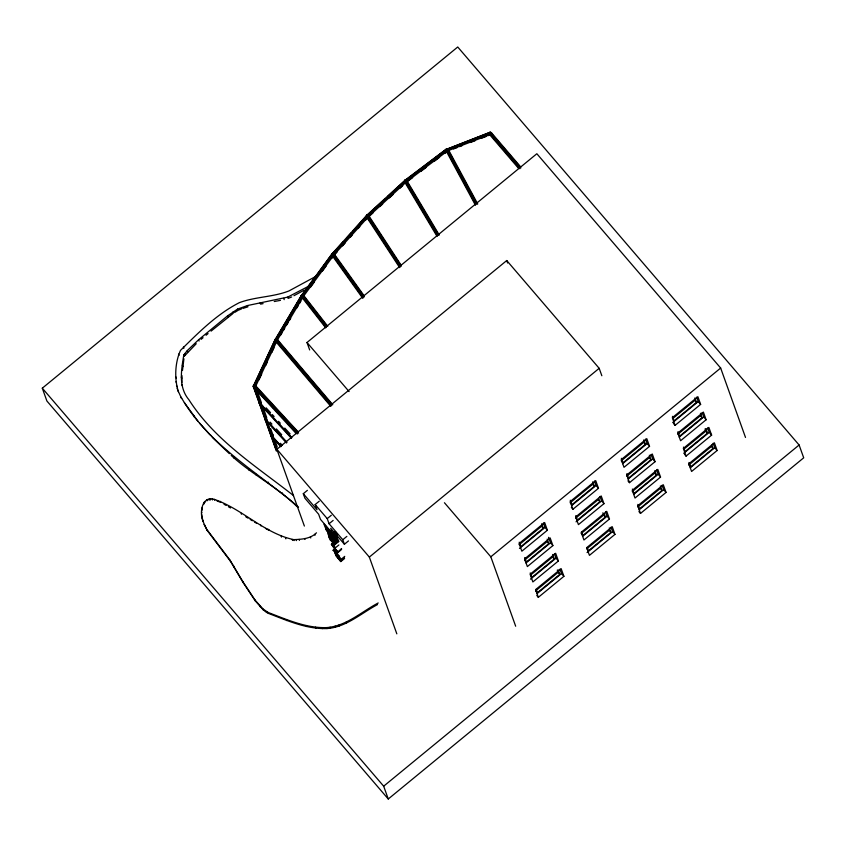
<?xml version="1.0" encoding="UTF-8"?>
<svg xmlns="http://www.w3.org/2000/svg" width="846" height="846" viewBox="0 0 846 846"><rect width="100%" height="100%" fill="white"/><g stroke="black" fill="none" stroke-linecap="round" stroke-linejoin="round"><path stroke-width="1.27" d="M201.961 516.906L203.22 521.644C199.191 513.385 201.602 495.47 214.355 499.373C242.358 508.975 264.438 533.488 293.763 539.621C301.641 539.346 310.63 538.817 316.478 532.811M178.379 391.783C174.308 378.733 174.932 362.733 180.484 350.392C198.345 332.774 216.819 314.078 239.376 302.646C255.355 296.692 273.068 297.158 288.909 290.961L317.261 275.627M293.52 495.597C256.359 466.368 214.99 440.597 188.922 399.767C178.168 386.982 181.33 369.935 183.815 354.929L187.326 350.53L198.62 339.732L227.574 315.854L237.525 309.107L247.444 305.554L287.682 297.126L309.541 285.747M181.858 382.424L182.006 375.677M182.482 370.463L183.92 358.799M183.815 354.929L184.28 356.208L196.261 343.719M254.075 387.299L255.175 387.098L255.566 386.062L254.858 385.237L253.758 385.438L253.366 386.463L254.181 387.605L276.579 338.929L277.403 340.071M275.193 340.462L277.287 339.754L276.896 340.79L275.796 340.991L276.134 339.806L302.836 294.842L303.661 295.973M266.289 419.278L265.834 420.155L266.067 418.664L266.945 419.954L265.126 419.33M301.451 296.375L303.545 295.666L303.154 296.703L302.054 296.904L302.392 295.719L332.933 254.276L367.45 215.899L405.604 180.938L447.048 149.753L490.268 133.203L491.431 133.16L491.029 134.186L489.929 134.387L489.221 133.562L489.612 132.536L490.722 132.336L491.537 133.467L491.145 134.493M332.594 255.46L333.377 253.409L334.085 254.234L333.694 255.259L332.594 255.46L331.886 254.635L332.277 253.61L333.377 253.409M367.111 217.073L366.403 216.248L366.794 215.222L367.999 215.328L366.9 215.529L366.508 216.555L368.602 215.846L368.211 216.872L367.111 217.073L367.894 215.021L368.719 216.153M405.107 180.547L446.424 149.044L447.767 150.757L406.334 181.953L405.276 182.123L406.059 180.061L404.959 180.261L366.741 215.265L368.338 216.756L406.418 181.879L404.991 180.23L446.424 149.044L447.492 148.875L448.2 149.7L447.809 150.736L446.709 150.937L446.001 150.102L446.392 149.076L447.809 150.736M446.709 150.937L447.597 149.182L446.498 149.382M490.49 133.816L490.722 132.336L490.046 134.694M265.411 417.998L265.02 419.024L265.834 420.155M271.238 434.273L270.847 435.299L271.661 436.43M273.047 434.897L272.772 436.229L272.116 435.563M405.276 182.123L404.557 181.298L404.959 180.261L406.376 181.922L406.767 180.896L404.674 181.604M255.175 387.098L253.758 385.438L253.472 386.77L254.625 386.728L253.451 385.829L275.172 339.521L301.483 295.339L332.076 253.811L332.933 254.276L333.884 255.058L303.344 296.491L301.736 295.043L301.345 296.068L302.054 296.904M253.557 386.136L275.225 339.426L276.134 339.806L277.202 340.399L255.481 386.707L253.451 385.829M258.929 379.886L261.721 373.953M265.612 365.641L267.283 362.077M271.746 352.581L273.967 347.822M253.366 386.463L254.858 385.237M296.322 433.66L253.546 387.278L253.937 386.58L255.492 385.565L298.257 431.957M291.458 438.344L259.384 403.553L260.737 402.009M286.593 443.018L265.21 419.828L266.564 418.284M275.331 339.732L301.546 295.243L302.392 295.719L303.407 296.407L277.15 340.494L275.225 339.426M280.629 335.143L281.972 332.89M283.325 330.627L284.668 328.364M286.688 324.97L288.031 322.707M289.385 320.454L290.728 318.191M296.787 308.018L298.13 305.755M299.484 303.492L300.827 301.229M518.609 168.407L489.379 134.334L489.781 133.657L491.378 132.695L520.597 166.768M401.11 265.136L368.645 215.508L366.91 216.28L366.466 216.893L399.65 267.622M301.652 295.55L316.531 275.362M318.096 273.247L332.15 253.726L366.667 215.339L367.45 215.899L368.253 216.84L333.821 255.143L332.383 253.916M310.503 287.238L314.416 281.93M322.252 271.302L326.165 265.993M331.643 258.548L333.218 256.423M439.254 235.019L406.841 180.6L405.065 181.308L404.6 181.89L437.012 236.32M332.256 254.033L343.476 241.554M346.934 237.715L351.249 232.925M352.972 231L366.773 215.645L384.983 198.969M334.794 254.487L337.374 251.611M342.556 245.858L345.147 242.971M350.318 237.218L352.052 235.294M358.091 228.579L359.814 226.665M365.853 219.939L367.587 218.025M387.849 196.346L405.023 180.61L406.165 180.367M369.321 216.269L373.139 212.769M379.812 206.657L382.678 204.034M389.361 197.922L393.179 194.421M399.851 188.309L402.717 185.686M259.384 403.553L260.928 402.537M266.754 418.812L265.21 419.828M271.619 435.944L272.581 435.087M335.005 544.591L328.84 536.671L329.908 539.663L334.963 544.581L338.77 541.334M201.073 339.373L203.072 337.723M206.064 335.249L208.063 333.61M211.056 331.135L232.65 313.781M42.3 388.187L457.739 46.995L799.11 445.007L803.7 457.813L388.261 799.005L46.89 400.993L42.3 388.187L383.672 786.198L388.261 799.005M405.509 180.008L404.515 180.833L404.726 182.07M445.948 149.636L446.942 148.822L448.147 149.245M332.827 253.345L331.833 254.17L332.044 255.407M489.168 133.097L490.172 132.272L491.378 132.695L492.213 135.022M302.286 294.789L301.292 295.603L301.504 296.84M276.029 338.876L275.035 339.69L275.246 340.927M276.399 451.119L253.525 387.235L253.314 385.998L254.308 385.184M309.668 349.937L307.003 342.503L536.85 153.739L720.655 368.042L745.506 437.445M601.844 375.74L599.18 368.317L506.743 260.536L276.896 449.3L369.342 557.08L396.827 633.844M334.582 531.753L332.541 533.435L320.475 519.359L318.625 514.209L304.92 498.231L303.302 493.704L307.384 490.352M303.302 493.704L317.007 509.683L315.167 504.544L319.249 501.192M348.489 540.911L344.407 544.264L342.789 539.737L329.083 523.759L327.233 518.619L331.315 515.267M329.083 523.759L333.155 520.406M331.526 535.359L325.53 528.887L328.756 533.731L333.377 538.553L331.526 535.359L335.28 532.271M331.727 535.624L335.809 532.197M331.918 535.899L335.672 532.811M332.192 536.279L335.957 533.192M332.446 536.628L336.2 533.551M332.668 536.956L336.422 533.868M332.859 537.252L336.613 534.175M333.017 537.527L336.782 534.439M332.69 538.098L336.92 534.683M336.729 536.523L332.975 539.6L332.51 538.68L337.036 534.936M333.038 538.384L336.793 535.307M332.975 539.6L332.51 539.008L337.131 535.148M332.51 538.68L327.899 533.625L331.939 539.357L328.428 535.19L328.671 535.856L333.821 541.641L332.362 539.304L337.173 535.328M332.774 539.336L336.528 536.248M332.647 539.674L336.401 536.586M332.88 539.981L336.634 536.893M332.986 540.118L336.74 537.041M333.091 540.256L336.845 537.178M333.229 540.457L336.983 537.369M333.356 540.636L337.12 537.559M333.472 540.806L337.226 537.728M333.536 540.901L337.29 537.813L333.662 541.102M333.736 541.229L337.491 538.141M333.578 541.472L337.543 538.257M333.313 541.937L337.607 538.394M333.557 542.254L337.311 539.166M341.699 549.096L337.935 552.184L335.661 549.53L336.539 551.973L331.399 544.242L333.271 542.698M333.789 542.55L337.543 539.462M334.001 542.825L337.755 539.737M334.191 543.09L337.945 540.002M334.36 543.322L338.114 540.245M334.519 543.544L338.273 540.467M334.212 543.957L338.411 540.668M334.403 544.137L338.157 541.059M334.519 544.253L338.527 540.848M334.604 544.327L338.622 541.017M338.886 544.961L335.132 548.039L334.064 545.046L338.696 541.165M342.789 539.737L346.86 536.385M344.745 556.372L340.991 559.46L333.113 550.281L334.995 548.737M337.935 552.184L341.498 548.546M340.991 559.46L337.078 553.157L340.832 550.069M344.597 558.487L340.832 561.575L337.681 557.577L339.563 556.034M340.642 561.025L344.396 557.937M369.342 557.08L599.18 368.317M515.669 626.22L490.817 556.805L720.655 368.042M519.148 544.708L541.609 526.265L543.301 528.232L520.84 546.685L519.222 542.191M673.395 418.03L694.841 400.422L696.522 402.389L674.061 420.843L672.454 416.348M594.378 486.281L592.686 484.314L570.225 502.767L571.907 504.734L594.378 486.281L592.771 481.797M645.445 444.34L643.764 442.363L621.292 460.816L622.984 462.783L645.445 444.34L643.838 439.846M519.465 548.42L545.004 527.449L543.428 523.05M571.568 505.633L596.081 485.498L594.505 481.11M622.645 463.682L647.158 443.547L645.583 439.159M672.697 422.577L698.236 401.596L696.66 397.208M547.394 530.231L521.855 551.201L519.106 543.523L544.644 522.542L547.394 530.231L545.004 527.449M572.932 509.26L598.471 488.279L595.721 480.602L570.183 501.572L572.932 509.26L571.336 507.399M649.548 446.339L624.01 467.309L621.26 459.621L646.799 438.651L649.548 446.339L647.158 443.547M675.087 425.358L700.625 404.388L697.876 396.7L672.337 417.681L675.087 425.358L673.49 423.508M575.724 518.133L598.185 499.679L599.877 501.657L577.416 520.1L575.809 515.616M626.801 476.182L649.263 457.739L650.955 459.706L628.493 478.159L626.886 473.665M677.879 434.241L700.34 415.788L702.032 417.755L679.56 436.208L677.953 431.714M548.8 543.597L547.108 541.63L524.647 560.084L526.339 562.051L548.8 543.597L547.193 539.114M525.99 562.95L550.513 542.815L548.546 537.326M576.041 521.834L601.58 500.864L600.015 496.475M628.144 479.048L652.657 458.913L651.092 454.524M679.222 437.107L703.735 416.972L702.159 412.584M552.893 545.596L527.365 566.577L524.605 558.889L550.143 537.919L552.893 545.596L550.513 542.815M603.97 503.656L578.431 524.626L575.682 516.938L601.22 495.968L603.97 503.656L601.58 500.864M629.509 482.675L655.047 461.705L652.298 454.016L626.759 474.997L629.509 482.675L627.922 480.824M706.124 419.753L680.586 440.734L677.836 433.046L703.375 412.076L706.124 419.753L703.735 416.972M531.172 574.614L552.618 556.996L554.299 558.973L531.838 577.416L530.231 572.932M602.881 512.803L603.695 515.055L581.223 533.498L582.915 535.476L605.376 517.022L604.171 513.649M632.3 491.558L654.762 473.104L656.454 475.071L633.992 493.525L632.385 489.03M684.403 448.771L705.839 431.153L705.035 428.911M705.924 428.636L707.531 433.131L685.07 451.574L683.462 447.079M530.474 579.15L556.012 558.18L554.437 553.792M582.566 536.364L607.09 516.229L605.514 511.841M633.643 494.424L658.167 474.289L656.591 469.89M683.705 453.308L709.234 432.338L707.668 427.949M558.402 560.972L532.864 581.942L530.114 574.254L555.653 553.284L558.402 560.972L556.012 558.18M609.48 519.021L583.941 539.991L581.191 532.314L606.73 511.333L609.48 519.021L607.09 516.229M660.557 477.07L635.018 498.04L632.258 490.363L657.797 469.393L660.557 477.07L658.167 474.289M686.085 456.1L711.623 435.119L708.874 427.442L683.335 448.412L686.085 456.1L684.499 454.239M557.313 570.119L558.117 572.372L535.655 590.815L537.347 592.782L559.809 574.339L558.201 569.844M586.733 548.864L609.194 530.421L610.886 532.388L588.414 550.841L587.209 547.468M637.81 506.923L660.271 488.47L661.963 490.447L639.491 508.89L637.884 504.396M713.03 448.496L711.349 446.529L688.877 464.972L690.569 466.939L713.03 448.496L711.824 445.123M536.999 593.681L561.511 573.546L559.946 569.157M587.05 552.575L612.589 531.605L611.013 527.206M639.153 509.789L663.666 489.654L662.09 485.266M690.22 467.838L714.743 447.703L713.167 443.315M538.363 597.308L563.901 576.338L561.152 568.649L535.613 589.62L538.363 597.308L536.776 595.447M614.979 534.386L589.44 555.357L586.69 547.679L612.229 526.698L614.979 534.386L612.589 531.605M640.517 513.416L666.056 492.435L663.306 484.758L637.768 505.728L640.517 513.416L638.92 511.555M717.133 450.495L691.594 471.465L688.845 463.777L714.384 442.807L717.133 450.495L714.743 447.703M383.672 786.198L799.11 445.007M332.774 404.705L277.245 339.299L275.648 340.251L331.177 405.657M407.486 181.478L412.658 177.575M420.948 171.336L426.13 167.445M434.41 161.205L439.592 157.303M444.774 153.412L446.847 151.846M327.783 326.313L303.534 295.254L301.885 296.142L326.133 327.212M234.68 312.438L237.98 310.387L237.525 309.107M377.453 604.594C361.168 613.276 346.236 627.172 327.021 628.557C306.548 629.255 287.217 620.552 268.478 613.424L263.328 609.945L255.397 601.03L243.193 582.64L230.45 561.236L207.08 530.283L204.256 524.414L206.731 529.321L230.101 560.274L242.844 581.678L255.048 600.078L262.99 608.983L268.129 612.462C286.879 619.589 306.199 628.292 326.672 627.595C346.331 626.146 361.506 611.764 378.215 602.965M293.943 295.709L304.264 290.125M238.9 309.996L241.649 308.822M291.648 296.957L288.137 298.405L287.682 297.126M489.94 132.346L446.815 149.203L489.94 132.346L491.029 134.186M453.604 148.928L457.2 147.553M459.611 146.633L462.011 145.713M470.408 142.488L475.219 140.658M481.215 138.353L486.016 136.513M488.428 135.603L490.828 134.683M489.221 133.562L490.268 133.203L489.612 132.536L490.828 132.642M446.001 150.102L448.2 149.7M242.897 308.43L247.899 306.834L247.444 305.554M253.546 387.278L254.128 387.108M263.085 303.651L260.6 304.116L260.145 302.836M274.263 301.525L280.47 300.341M302.836 294.842L301.736 295.043L302.953 295.148M276.579 338.929L275.479 339.13L275.087 340.155L275.796 340.991M276.695 339.235L275.479 339.13L276.896 340.79M261.002 403.373C258.125 403.944 262.863 404.028 260.24 402.389M265.729 419.849L266.828 419.648M334.085 254.234L331.992 254.942M254.413 386.114L255.566 386.062M333.113 550.281L334.942 550.672L337.078 553.157M489.379 134.334L490.595 134.747M253.525 387.235L254.731 387.658L304.38 526.064M217.01 500.948L220.711 502.334L220.372 501.371M265.549 528.401L268.943 530.241L268.594 529.279M301.546 295.243L303.154 296.703M223.989 504.205L226.178 505.464M228.367 506.712L230.556 507.97M245.837 516.832L248.005 518.133M250.173 519.444L252.341 520.745M254.509 522.045L256.676 523.346M177.924 390.503L181.594 398.508L181.139 397.229C208.624 445.155 257.893 472.28 298.532 507.092M231.212 455.434C251.674 474.416 277.287 486.81 297.073 506.691M332.15 253.726L333.694 255.259M212.589 437.657L229.34 453.657M366.9 215.529L367.672 216.513L366.667 215.339M261.107 403.679L260.462 403.003L260.008 403.88L259.193 402.749M254.91 385.734L298.564 433.089M253.937 386.58L297.602 433.935M256.803 390.017L263.931 397.747M269.282 403.542L273.734 408.375M275.521 410.31L282.649 418.04M287.989 423.835L296.904 433.501M266.078 407.804L270.54 412.637M272.317 414.572L274.104 416.507M278.556 421.34L280.343 423.264M284.795 428.097L290.136 433.903M259.764 402.855L291.849 437.646M259.955 403.394L275.109 419.817M279.561 424.65L291.14 437.213M270.128 422.143L271.915 424.079M276.367 428.911L281.707 434.717M265.591 419.13L286.984 442.331M271.132 425.464L286.276 441.898M280.407 443.262L282.194 445.186M281.221 446.043L271.429 435.415L271.037 436.102L280.84 446.73M273.395 437.879L280.523 445.609M184.375 402.664L197.879 421.128M199.593 423.085L209.935 434.812M367.672 216.513L366.794 215.222L368.211 216.872M490.786 132.833L520.861 167.91M492.689 135.371L490.976 133.372L491.378 132.695L491.589 133.932M489.781 133.657L519.867 168.735M698.236 401.596L700.625 404.388M709.234 432.338L711.623 435.119M705.839 431.153L707.531 433.131M652.657 458.913L655.047 461.705M663.666 489.654L666.056 492.435M596.081 485.498L598.471 488.279M603.695 515.055L605.376 517.022M561.511 573.546L563.901 576.338M558.117 572.372L559.809 574.339M307.003 342.503L349.091 391.571M444.436 502.736L490.817 556.805M315.167 504.544L327.233 518.619M344.407 544.264L330.701 528.285L332.541 533.435M334.064 545.046L332.267 542.952L333.335 545.945L335.132 548.039M331.399 544.242L337.744 551.634M340.832 561.575L336.084 556.034L335.016 553.041L337.681 557.577M276.653 339.436L332.182 404.843M276.092 341.932L330.775 406.334M332.51 539.008L329.824 535.909L332.362 539.304M302.921 295.37L327.169 326.44M302.276 297.834L325.71 327.867M406.334 181.953L404.991 180.23M334.107 253.853L364.097 295.762M364.235 296.946L333.472 253.959L332.415 254.688L363.177 297.676M332.742 256.391L362.733 298.31M368.01 215.593L401.194 266.321M366.91 216.28L400.095 267.008M406.186 180.653L438.598 235.072M405.065 181.308L437.477 235.727M448.93 150.62L477.736 203.981M477.059 204.023L447.629 149.488L446.487 150.091L475.917 204.626M446.011 150.662L475.441 205.197M446.709 148.896L447.492 150.916L490.712 134.377L490.046 132.653M202.871 520.681L204.605 525.377M694.915 397.895L696.522 402.389M700.425 413.271L702.032 417.755M688.961 462.455L690.569 466.939M649.347 455.211L650.955 459.706M654.846 470.588L656.454 475.071M660.345 485.953L661.963 490.447M621.376 458.299L622.984 462.783M598.672 498.283L599.877 501.657M609.279 527.904L610.886 532.388M506.743 260.536L507.621 263.011M570.299 500.24L571.907 504.734M581.71 532.102L582.915 535.476M541.694 523.737L543.301 528.232M552.692 554.479L554.299 558.973M524.732 557.556L526.339 562.051M536.142 589.419L537.347 592.782M283.727 298.352L284.193 299.632M314.649 534.334L314.998 535.285M346.151 622.222L346.5 623.185M233.115 311.836L233.57 313.115M310.397 537.02L310.736 537.982M257.924 392.978L261.002 401.575M262.323 405.266L266.723 417.554M270.678 428.605L273.321 435.976M274.199 438.429L277.276 447.037M255.841 390.101L260.674 403.616M261.996 407.307L266.395 419.584M267.717 423.275L271.672 434.326M273.871 440.47L276.949 449.067M253.314 385.998L276.187 449.882M338.897 625.025L339.235 625.987M227.574 315.854L228.029 317.134M304.666 538.5L305.004 539.462M335.164 626.114L335.513 627.076M299.093 539.399L299.431 540.361M282.236 492.848L282.691 494.138M330.077 627.203L330.416 628.166M296.079 539.653L296.417 540.615M326.672 627.595L327.021 628.557M293.763 539.621L294.112 540.583M292.24 539.484L292.579 540.446M321.871 627.69L322.22 628.652M268.235 482.104L268.7 483.383M285.504 537.887L285.853 538.849M315.547 627.193L315.896 628.155M281.136 536.131L281.485 537.094M255.492 473.517L255.947 474.796M306.294 625.554L306.643 626.516M248.65 468.97L249.105 470.249M198.62 339.732L199.085 341.012M260.674 524.996L261.012 525.948M233.538 456.819L234.004 458.098M286.392 619.61L286.741 620.573M187.326 350.53L187.78 351.82M183.423 347.008L183.878 348.288M184.735 353.512L185.189 354.802M241.152 513.268L241.491 514.231M184.026 354.527L184.481 355.806M183.868 354.802L184.28 356.187M211.193 435.489L211.659 436.769M178.527 354.104L178.982 355.383M182.387 365.271L182.852 366.551M268.129 612.462L268.478 613.424M266.712 611.764L267.061 612.726M265.253 610.812L265.602 611.774M181.298 376.999L181.763 378.278M193.967 415.936L194.432 417.215M262.99 608.983L263.328 609.945M181.805 384.412L182.26 385.691M259.859 605.873L260.198 606.836M175.915 376.935L176.38 378.215M255.048 600.078L255.397 601.03M176.031 381.631L176.486 382.91M176.497 385.416L176.962 386.696M177.184 388.346L177.639 389.625M214.355 499.373L214.704 500.324M242.844 581.678L243.193 582.64M212.187 499.024L212.536 499.975M210.178 498.971L210.517 499.933M233.93 566.196L234.268 567.158M209.237 499.066L209.575 500.028M230.101 560.274L230.45 561.236M207.492 499.521L207.83 500.472M206.688 499.88L207.037 500.843M204.616 501.551L204.965 502.503M204.034 502.313L203.865 504.142L203.516 503.18M202.004 507.907L202.353 508.869M201.792 509.207L202.141 510.17M201.581 511.798L201.919 512.761M201.644 514.368L202.3 517.868M206.731 529.321L207.08 530.283M406.715 180.431L406.926 181.668M368.761 216.618L368.549 215.381L367.344 214.969L366.35 215.783L366.561 217.02M303.503 295.201L303.714 296.438M277.245 339.299L277.446 340.526M333.144 542.297L330.818 539.283L333.102 542.339M327.423 531.14L331.526 536.279L327.455 531.108M271.894 434.939L271.555 436.124L272.655 435.923L271.894 434.939M336.137 552.427L335.587 552.47L337.628 554.849L336.179 552.417M325.869 526.328L324.071 524.234L325.139 527.227L332.055 535.285L330.976 532.282L325.869 526.328"/></g></svg>
